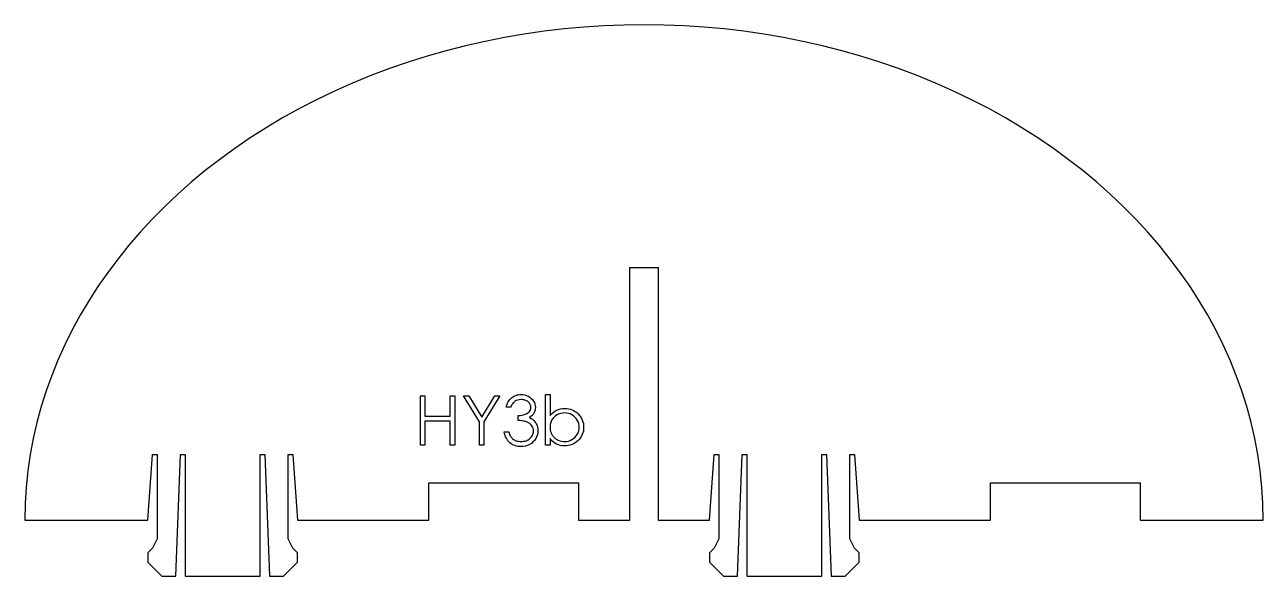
# Model space of a CAD drawing. Header units: millimetres. Extents: x 55 to 187, y 24 to 83.
import ezdxf

# ---------------------------------------------------------------- set-up
doc = ezdxf.new("R2010")
doc.units = ezdxf.units.MM

msp = doc.modelspace()

# ---------------------------------------------------------------- linework, layer by layer
at = {"color": 7, "linetype": 'Continuous', "lineweight": 25}
for p, q in [((119.64, 57.4), (122.64, 57.4)), ((119.64, 30.4), (119.64, 57.4)), ((122.64, 57.4), (122.64, 30.4)), ((68.14, 30.4), (68.64, 37.41)), ((68.64, 37.41), (69.14, 37.41)), ((69.14, 37.41), (69.14, 28.41)), ((71.14, 24.41), (71.64, 37.41)), ((71.64, 37.41), (72.14, 37.41)), ((72.14, 37.41), (72.14, 24.41)), ((80.14, 37.41), (80.64, 37.41)), ((80.14, 24.41), (80.14, 37.41)), ((80.64, 37.41), (81.14, 24.41)), ((83.14, 37.41), (83.64, 37.41)), ((83.14, 28.41), (83.14, 37.41)), ((83.64, 37.41), (84.14, 30.4)), ((128.14, 30.4), (128.64, 37.41)), ((128.64, 37.41), (129.14, 37.41)), ((129.14, 37.41), (129.14, 28.41)), ((131.14, 24.41), (131.64, 37.41)), ((131.64, 37.41), (132.14, 37.41)), ((132.14, 37.41), (132.14, 24.41)), ((140.14, 37.41), (140.64, 37.41)), ((140.14, 24.41), (140.14, 37.41)), ((140.64, 37.41), (141.14, 24.41)), ((143.14, 37.41), (143.64, 37.41)), ((143.14, 28.41), (143.14, 37.41)), ((143.64, 37.41), (144.14, 30.4)), ((98.14, 34.4), (114.14, 34.4)), ((98.14, 30.4), (98.14, 34.4)), ((114.14, 34.4), (114.14, 30.4)), ((158.14, 34.4), (174.14, 34.4)), ((158.14, 30.4), (158.14, 34.4)), ((174.14, 34.4), (174.14, 30.4)), ((54.99, 30.4), (68.14, 30.4)), ((84.14, 30.4), (98.14, 30.4)), ((114.14, 30.4), (119.64, 30.4)), ((122.64, 30.4), (128.14, 30.4)), ((144.14, 30.4), (158.14, 30.4)), ((174.14, 30.4), (187.29, 30.4)), ((69.14, 28.41), (68.64, 27.41)), ((83.64, 27.41), (83.14, 28.41)), ((129.14, 28.41), (128.64, 27.41)), ((143.64, 27.41), (143.14, 28.41)), ((68.64, 27.41), (68.14, 26.91)), ((68.14, 26.91), (68.14, 25.91)), ((84.14, 26.91), (83.64, 27.41)), ((84.14, 25.91), (84.14, 26.91)), ((128.64, 27.41), (128.14, 26.91)), ((128.14, 26.91), (128.14, 25.91)), ((144.14, 26.91), (143.64, 27.41)), ((144.14, 25.91), (144.14, 26.91)), ((68.14, 25.91), (69.64, 24.41)), ((82.64, 24.41), (84.14, 25.91)), ((128.14, 25.91), (129.64, 24.41)), ((142.64, 24.41), (144.14, 25.91)), ((69.64, 24.41), (71.14, 24.41)), ((72.14, 24.41), (80.14, 24.41)), ((81.14, 24.41), (82.64, 24.41)), ((129.64, 24.41), (131.14, 24.41)), ((132.14, 24.41), (140.14, 24.41)), ((141.14, 24.41), (142.64, 24.41))]:
    msp.add_line(p, q, dxfattribs=at)
at = {"color": 7, "linetype": 'Continuous', "flags": 128}
for points in [[(97.26, 43.68), (97.73, 43.68), (97.73, 43.68), (97.73, 41.51), (97.73, 41.51), (100.45, 41.51), (100.45, 41.51), (100.45, 43.68), (100.45, 43.68), (100.92, 43.68), (100.92, 43.68), (100.92, 38.39), (100.92, 38.39), (100.45, 38.39), (100.45, 38.39), (100.45, 40.97), (100.45, 40.97), (97.73, 40.97), (97.73, 40.97), (97.73, 38.39), (97.73, 38.39), (97.26, 38.39), (97.26, 38.39), (97.26, 43.68)], [(101.87, 43.68), (102.42, 43.68), (102.42, 43.68), (103.81, 41.41), (103.81, 41.41), (105.19, 43.68), (105.19, 43.68), (105.74, 43.68), (105.74, 43.68), (104.04, 40.91), (104.04, 40.91), (104.04, 38.39), (104.04, 38.39), (103.57, 38.39), (103.57, 38.39), (103.57, 40.91), (103.57, 40.91), (101.87, 43.68)], [(106.89, 42.46), (106.42, 42.46), (106.42, 42.46), (106.46, 42.62), (106.51, 42.77), (106.57, 42.91), (106.64, 43.04), (106.71, 43.16), (106.8, 43.27), (106.89, 43.37), (106.99, 43.47), (107.1, 43.55), (107.21, 43.62), (107.33, 43.68), (107.45, 43.73), (107.58, 43.77), (107.71, 43.8), (107.85, 43.81), (107.99, 43.82), (107.99, 43.82), (108.2, 43.81), (108.4, 43.77), (108.59, 43.71), (108.78, 43.63), (108.95, 43.53), (109.1, 43.41), (109.23, 43.27), (109.34, 43.12), (109.43, 42.95), (109.49, 42.79), (109.52, 42.62), (109.54, 42.44), (109.54, 42.44), (109.53, 42.28), (109.5, 42.12), (109.45, 41.97), (109.38, 41.83), (109.3, 41.7), (109.19, 41.57), (109.06, 41.46), (108.92, 41.36), (108.92, 41.36), (109.09, 41.27), (109.24, 41.17), (109.37, 41.04), (109.49, 40.9), (109.49, 40.9), (109.57, 40.8), (109.63, 40.69), (109.69, 40.58), (109.73, 40.46), (109.76, 40.34), (109.79, 40.22), (109.8, 40.09), (109.81, 39.96), (109.81, 39.96), (109.79, 39.74), (109.75, 39.53), (109.67, 39.31), (109.57, 39.11), (109.44, 38.92), (109.28, 38.75), (109.11, 38.6), (108.91, 38.48), (108.7, 38.38), (108.47, 38.31), (108.23, 38.27), (107.98, 38.26), (107.98, 38.26), (107.81, 38.26), (107.65, 38.28), (107.49, 38.31), (107.34, 38.36), (107.2, 38.41), (107.07, 38.48), (106.94, 38.56), (106.82, 38.65), (106.71, 38.76), (106.61, 38.87), (106.52, 39), (106.44, 39.14), (106.36, 39.29), (106.3, 39.46), (106.25, 39.63), (106.21, 39.82), (106.21, 39.82), (106.69, 39.82), (106.69, 39.82), (106.73, 39.69), (106.77, 39.58), (106.81, 39.48), (106.86, 39.38), (106.92, 39.29), (106.98, 39.22), (107.04, 39.15), (107.1, 39.08), (107.1, 39.08), (107.19, 39.02), (107.29, 38.96), (107.39, 38.91), (107.5, 38.87), (107.61, 38.84), (107.73, 38.82), (107.86, 38.8), (107.99, 38.8), (107.99, 38.8), (108.14, 38.8), (108.28, 38.82), (108.41, 38.85), (108.54, 38.88), (108.65, 38.93), (108.76, 38.99), (108.87, 39.06), (108.96, 39.13), (109.05, 39.22), (109.13, 39.31), (109.19, 39.4), (109.24, 39.5), (109.28, 39.6), (109.31, 39.7), (109.33, 39.81), (109.33, 39.92), (109.33, 39.92), (109.32, 40.07), (109.29, 40.21), (109.23, 40.35), (109.15, 40.48), (109.05, 40.6), (108.94, 40.71), (108.81, 40.8), (108.66, 40.87), (108.58, 40.9), (108.48, 40.93), (108.38, 40.96), (108.27, 40.98), (108.14, 41), (108.01, 41.02), (107.86, 41.03), (107.71, 41.04), (107.71, 41.04), (107.71, 41.58), (107.71, 41.58), (107.9, 41.59), (108.09, 41.61), (108.27, 41.65), (108.44, 41.71), (108.59, 41.77), (108.72, 41.85), (108.83, 41.93), (108.91, 42.02), (108.98, 42.12), (109.03, 42.23), (109.05, 42.33), (109.06, 42.45), (109.06, 42.45), (109.06, 42.53), (109.04, 42.61), (109.02, 42.69), (108.99, 42.76), (108.95, 42.83), (108.89, 42.9), (108.83, 42.97), (108.76, 43.03), (108.68, 43.09), (108.6, 43.14), (108.51, 43.18), (108.42, 43.21), (108.32, 43.24), (108.22, 43.26), (108.11, 43.27), (108, 43.28), (108, 43.28), (107.82, 43.26), (107.65, 43.23), (107.49, 43.17), (107.35, 43.09), (107.29, 43.04), (107.22, 42.98), (107.16, 42.92), (107.1, 42.84), (107.04, 42.76), (106.99, 42.67), (106.94, 42.57), (106.89, 42.46)], [(110.62, 38.39), (110.62, 43.82), (110.62, 43.82), (111.1, 43.82), (111.1, 43.82), (111.1, 41.56), (111.1, 41.56), (111.26, 41.74), (111.44, 41.89), (111.62, 42.03), (111.81, 42.13), (112.01, 42.22), (112.22, 42.28), (112.45, 42.31), (112.68, 42.33), (112.68, 42.33), (112.88, 42.32), (113.08, 42.29), (113.27, 42.24), (113.45, 42.18), (113.62, 42.1), (113.79, 42), (113.95, 41.88), (114.1, 41.74), (114.24, 41.59), (114.36, 41.43), (114.46, 41.27), (114.55, 41.09), (114.61, 40.91), (114.66, 40.72), (114.68, 40.52), (114.69, 40.32), (114.69, 40.32), (114.68, 40.12), (114.66, 39.92), (114.61, 39.73), (114.54, 39.55), (114.46, 39.38), (114.36, 39.22), (114.24, 39.06), (114.1, 38.91), (113.94, 38.77), (113.78, 38.65), (113.62, 38.55), (113.44, 38.47), (113.26, 38.41), (113.07, 38.36), (112.87, 38.33), (112.66, 38.32), (112.66, 38.32), (112.43, 38.34), (112.2, 38.37), (111.99, 38.43), (111.79, 38.51), (111.6, 38.62), (111.42, 38.75), (111.25, 38.92), (111.1, 39.11), (111.1, 39.11), (111.1, 38.39), (111.1, 38.39), (110.62, 38.39)], [(112.66, 38.8), (112.86, 38.81), (113.06, 38.85), (113.25, 38.91), (113.44, 39), (113.61, 39.11), (113.76, 39.24), (113.89, 39.39), (114.01, 39.56), (114.1, 39.74), (114.17, 39.93), (114.21, 40.12), (114.22, 40.32), (114.22, 40.32), (114.2, 40.52), (114.17, 40.71), (114.1, 40.9), (114, 41.08), (113.89, 41.25), (113.76, 41.41), (113.6, 41.54), (113.43, 41.65), (113.25, 41.74), (113.06, 41.8), (112.86, 41.84), (112.66, 41.85), (112.66, 41.85), (112.46, 41.84), (112.26, 41.8), (112.06, 41.74), (111.87, 41.65), (111.7, 41.54), (111.54, 41.41), (111.41, 41.27), (111.3, 41.1), (111.21, 40.93), (111.15, 40.74), (111.11, 40.54), (111.1, 40.33), (111.1, 40.33), (111.11, 40.17), (111.13, 40.02), (111.16, 39.87), (111.21, 39.73), (111.27, 39.6), (111.35, 39.47), (111.44, 39.35), (111.55, 39.24), (111.66, 39.13), (111.79, 39.05), (111.91, 38.97), (112.05, 38.91), (112.19, 38.86), (112.34, 38.83), (112.5, 38.8), (112.66, 38.8)]]:
    msp.add_lwpolyline(points, dxfattribs=at)
at = {"color": 7, "linetype": 'Continuous', "lineweight": 25}
msp.add_ellipse((121.14, 30.4), major_axis=(66.15, 0), ratio=0.799849, start_param=0, end_param=3.141593, dxfattribs=at)

doc.saveas('drawing.dxf')
